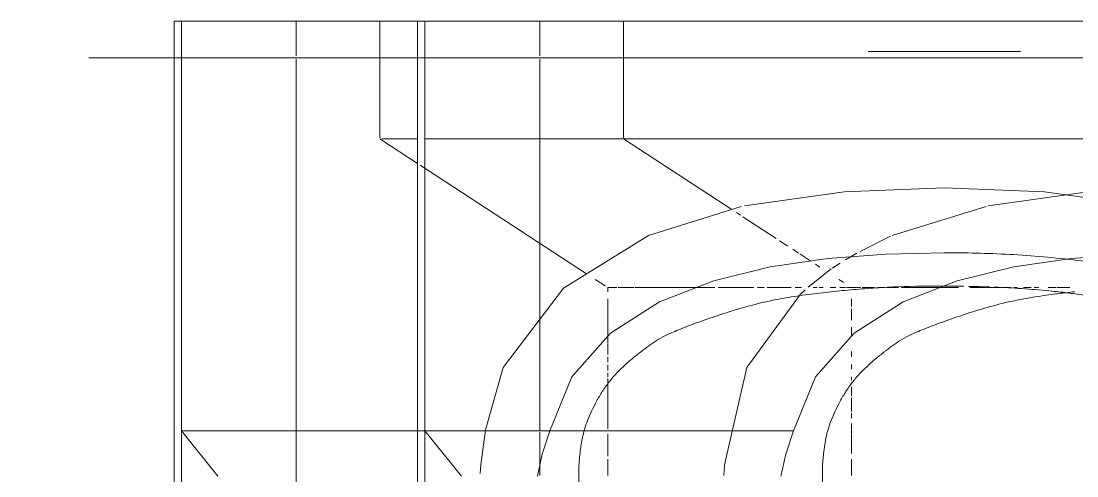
# Model space of a CAD drawing. Header units: millimetres. Extents: x -4000 to 187956, y -58990 to 162485.
# Drawn here: x 3397.9 to 3744.6, y 81273.4 to 81422.7 of the extents above; entities that cross this region are included whole.
import ezdxf

# ---------------------------------------------------------------- set-up
doc = ezdxf.new("R2010")
doc.units = ezdxf.units.MM
doc.linetypes.add('Grid Line 12_5mm', pattern=[2150, 1250, -300, 300, -300])
doc.layers.add('P-SANR-FIXT', color=6, linetype='Continuous', lineweight=9)
doc.layers.add('S-GRID', color=1, linetype='Continuous', lineweight=30)

# ---------------------------------------------------------------- blocks, each defined once
blk = doc.blocks.new('WCPan-SquattingPan-Vitra-ArkitektSeries-5952 - CMPX502N-V886-FFS - TANG 1')
at = {"layer": 'P-SANR-FIXT', "color": 252}
for p, q in [((-212.88, 212.38), (-252.96, 212.38)), ((-212.88, 200.95), (-212.88, 212.38)), ((-212.88, 212.38), (-185.38, 212.38)), ((-185.38, 212.38), (-185.38, 174.12)), ((-172.96, 212.38), (-185.38, 212.38)), ((-212.88, 38.12), (-212.88, 199.94)), ((-185.38, 173.73), (-172.96, 165.64)), ((-172.96, 173.73), (-184.71, 173.73))]:
    blk.add_line(p, q, dxfattribs=at)
at = {"layer": 'P-SANR-FIXT', "color": 250}
for p, q in [((-252.96, 212.38), (-250.56, 212.38)), ((-252.96, 212.38), (-252.96, -390.25)), ((250.56, 212.38), (-250.56, 212.38)), ((-250.56, 212.38), (-250.56, 77.95)), ((-238.61, 63.05), (-250.56, 77.95)), ((-250.56, 77.95), (-250.56, -314.32)), ((-250.56, 77.95), (-129.51, 77.95))]:
    blk.add_line(p, q, dxfattribs=at)
at = {"layer": 'P-SANR-FIXT', "color": 253}
for p, q in [((-23.55, 212.38), (-172.96, 212.38)), ((25, 212.38), (-25, 212.38)), ((25, 212.38), (-25, 212.38)), ((56.45, 212.38), (25, 212.38)), ((-25, 202.38), (25, 202.38)), ((-25, 202.38), (25, 202.38)), ((185.5, 173.73), (-170.56, 173.73)), ((-172.11, 165.09), (-117.46, 129.49)), ((-110.49, 93.56), (-110.49, 78.62)), ((-110.49, 76.98), (-110.49, 69.62)), ((-110.49, 68.7), (-110.49, 63.24))]:
    blk.add_line(p, q, dxfattribs=at)
at = {"layer": 'P-SANR-FIXT', "color": 254}
for p, q in [((25, 212.38), (-23.55, 212.38)), ((-114.63, 127.65), (-113.05, 126.62)), ((-112.87, 126.5), (-111.36, 125.51)), ((-110.49, 124.95), (-110.49, 123.57)), ((-110.49, 124.95), (-107.53, 124.95)), ((-107.06, 124.95), (-102.01, 124.95)), ((-101.59, 124.95), (-75.34, 124.95)), ((-74.25, 124.95), (-62.52, 124.95)), ((-61.38, 124.95), (-59.19, 124.95)), ((-58.16, 124.95), (-50.27, 124.95)), ((-49.02, 124.95), (-46.95, 124.95)), ((-43.04, 124.95), (-41.72, 124.95)), ((-41.1, 124.95), (-39.79, 124.95)), ((-37.45, 124.95), (-35.64, 124.95)), ((-34.35, 124.95), (-32.45, 124.95)), ((-32.17, 124.95), (-27.53, 124.95)), ((-27.01, 124.95), (-22.9, 124.95)), ((-21.59, 124.95), (-19.83, 124.95)), ((-18.93, 124.95), (-15.07, 124.95)), ((-14.16, 124.95), (-12.54, 124.95)), ((-12.54, 124.95), (-1.5, 124.95)), ((-1.18, 124.95), (4.66, 124.95)), ((8.34, 124.95), (10.49, 124.95)), ((10.49, 124.95), (13.84, 124.95)), ((14.05, 124.95), (16.22, 124.95)), ((16.46, 124.95), (18.61, 124.95)), ((19.02, 124.95), (21.58, 124.95)), ((22.83, 124.95), (24.06, 124.95)), ((26.05, 124.95), (28.47, 124.95)), ((29.53, 124.95), (30.98, 124.95)), ((34.09, 124.95), (36.64, 124.95)), ((36.96, 124.95), (41.26, 124.95)), ((-110.49, 121.25), (-110.49, 109)), ((-110.49, 108.75), (-110.49, 106.65)), ((-110.49, 106.37), (-110.49, 102.94)), ((-110.49, 102.26), (-110.49, 100.47)), ((-110.49, 99.61), (-110.49, 97.69)), ((-110.49, 96.94), (-110.49, 95.68)), ((-110.49, 95.08), (-110.49, 93.56))]:
    blk.add_line(p, q, dxfattribs=at)
at = {"layer": 'P-SANR-FIXT', "color": 253, "flags": 128}
for points in [[(-65.64, 151.75), (-32.88, 156.4), (0, 157.68)], [(0, 157.68), (32.87, 156.4), (65.64, 151.75), (79.47, 148.32)], [(-150.72, 78.25), (-144.85, 98.72), (-125.05, 124.81), (-97.11, 142.05), (-66.72, 151.51)], [(-152.42, 63.97), (-152.19, 66.81), (-150.72, 78.25)]]:
    blk.add_lwpolyline(points, dxfattribs=at)
at = {"layer": 'P-SANR-FIXT', "color": 250, "flags": 128}
for points in [[(0, 136.38), (-19.05, 135.95), (-38.22, 134.5), (-57.15, 131.73), (-75.73, 127.21), (-93.56, 120.23), (-109.64, 109.96), (-122.31, 95.64), (-129.51, 77.95)], [(-129.51, 77.95), (-132.07, 70.29), (-133.65, 63.06)]]:
    blk.add_lwpolyline(points, dxfattribs=at)
at = {"layer": 'P-SANR-FIXT', "color": 250}
for points, knots in [([(129.51, 77.95), (128.74, 81.46), (127.07, 86.68), (123.84, 93.23), (120.89, 97.97), (117.48, 102.37), (112.51, 107.69), (105.49, 113.48), (96.06, 119.21), (86.05, 123.75), (75.88, 127.3), (65.19, 130.16), (54.55, 132.3), (43.7, 133.93), (32.53, 135.12), (17.68, 136.15), (6.8, 136.38), (0, 136.38)], [0, 0, 0, 0, 0.071429, 0.107143, 0.142857, 0.178571, 0.214286, 0.285714, 0.357143, 0.428571, 0.5, 0.571429, 0.642857, 0.714286, 0.785714, 0.857143, 1, 1, 1, 1]), ([(40.28, 123.24), (41.22, 123.12), (45.06, 122.64), (51.71, 121.64), (60.17, 120.01), (68.57, 117.97), (76.78, 115.45), (84.8, 112.37), (91.35, 109.16), (96.35, 106.18), (99.91, 103.74), (103.38, 100.99), (107.85, 96.84), (112.84, 90.74), (116.21, 84.15), (117.97, 79.09), (118.88, 75.48), (119.45, 72.3), (119.77, 69.47), (119.93, 66.83), (119.98, 64.71), (119.99, 63.03), (119.99, 62.01), (119.98, 61.16), (119.97, 60.06), (119.93, 58.25), (119.86, 55.26), (119.75, 51.42), (119.64, 47.54), (119.53, 44.03), (119.42, 40.71), (119.29, 36.98), (119.11, 31.92), (118.92, 26.93), (118.73, 22.47), (118.58, 19.03), (118.44, 16.16), (118.31, 13.45), (118.19, 10.96), (118.07, 8.66), (117.96, 6.69), (117.85, 4.57), (117.69, 1.79), (117.49, -1.72), (117.23, -5.98), (116.95, -10.31), (116.66, -14.74), (116.26, -20.61), (115.51, -30.84), (114.35, -45.2), (112.27, -68.07), (109.21, -96.69), (105.5, -125.36), (102.12, -148.02), (99.36, -165), (96.36, -181.94), (93.51, -196.84), (91.28, -207.81), (89.79, -214.88), (88.65, -220.17), (87.48, -225.47), (86.49, -229.85), (85.66, -233.44), (84.91, -236.67), (84.11, -240.05), (83.22, -243.76), (82.25, -247.78), (81.22, -251.94), (80.18, -256.07), (79.26, -259.65), (78.18, -263.8), (76.91, -268.61), (75.82, -272.63), (74.96, -275.78), (74.1, -278.92), (73.15, -282.36), (72.21, -285.67), (71.41, -288.37), (70.37, -291.52), (69.25, -294.43), (68.05, -296.98), (67.13, -298.69), (66.09, -300.32), (64.44, -302.55), (61.91, -305.27), (58.14, -308.26), (54.39, -310.43), (51.04, -311.95), (47.42, -313.32), (43.15, -314.51), (39.85, -315.1), (38.38, -315.31)], [0.068767, 0.068767, 0.068767, 0.068767, 0.0735294, 0.0882353, 0.1029412, 0.1176471, 0.1323529, 0.1470588, 0.1617647, 0.1691176, 0.1764706, 0.1838235, 0.1911765, 0.2058824, 0.2205882, 0.2279412, 0.2352941, 0.2426471, 0.25, 0.2573529, 0.2647059, 0.2683824, 0.2720588, 0.2738971, 0.2757353, 0.2794118, 0.2830882, 0.2867647, 0.2904412, 0.2922794, 0.2941176, 0.2977941, 0.3014706, 0.3088235, 0.3161765, 0.3235294, 0.3308824, 0.3382353, 0.3455882, 0.3492647, 0.3529412, 0.3566176, 0.3602941, 0.3676471, 0.375, 0.3823529, 0.3897059, 0.3970588, 0.4117647, 0.4411765, 0.4705882, 0.5294118, 0.5882353, 0.6176471, 0.6470588, 0.6764706, 0.7058824, 0.7242647, 0.7334559, 0.7426471, 0.7518382, 0.7610294, 0.765625, 0.7702206, 0.7794118, 0.7886029, 0.7977941, 0.8069853, 0.8115809, 0.8161765, 0.8207721, 0.8253676, 0.8299632, 0.832261, 0.8345588, 0.8391544, 0.84375, 0.8483456, 0.8529412, 0.8621324, 0.8667279, 0.8713235, 0.8759191, 0.8805147, 0.8897059, 0.8988971, 0.9080882, 0.9126838, 0.9172794, 0.9264706, 0.9340926, 0.9340926, 0.9340926, 0.9340926])]:
    blk.add_open_spline(points, degree=3, knots=knots, dxfattribs=at)
at = {"layer": 'P-SANR-FIXT', "color": 252}
for points, knots in [([(-117.17, 81.34), (-116.78, 82.34), (-115.87, 84.42), (-114.24, 87.67), (-112.35, 90.87), (-110.28, 93.84), (-107.97, 96.54), (-105.41, 99.11), (-103.13, 101.12), (-101.25, 102.65), (-100.05, 103.57), (-99.12, 104.27), (-98.24, 104.94), (-96.78, 106.05), (-94.76, 107.48), (-91.77, 109.17), (-87.62, 111.02), (-81.64, 113.31), (-74.48, 115.82), (-68.07, 117.83), (-62.99, 119.24), (-59.33, 120.14), (-55.74, 120.91), (-50.87, 121.81), (-44.72, 122.74), (-37.27, 123.6), (-29.83, 124.31), (-22.41, 124.89), (-12.58, 125.39), (-5.2, 125.49), (-0.31, 125.43)], [-0.2857143, -0.2857143, -0.2857143, -0.2857143, -0.2738095, -0.2619048, -0.25, -0.2380952, -0.2261905, -0.2142857, -0.202381, -0.1964286, -0.1904762, -0.1875, -0.1845238, -0.1785714, -0.1666667, -0.1547619, -0.1428571, -0.1309524, -0.1190476, -0.1071429, -0.1011905, -0.0952381, -0.0892857, -0.0833333, -0.0714286, -0.0595238, -0.047619, -0.0357143, -0.0238095, -0.0004914, -0.0004914, -0.0004914, -0.0004914]), ([(16.34, 125.11), (16.48, 125.1), (19.5, 124.98), (25.48, 124.65), (31.4, 124.17), (34.34, 123.88)], [0.02870651, 0.02870651, 0.02870651, 0.02870651, 0.02941176, 0.04411765, 0.05882353, 0.05882353, 0.05882353, 0.05882353]), ([(-119.72, 69.86), (-119.66, 70.34), (-119.54, 71.34), (-119.29, 73.25), (-118.9, 75.6), (-118.22, 78.41), (-117.56, 80.34), (-117.17, 81.34)], [-0.33333333, -0.33333333, -0.33333333, -0.33333333, -0.32738095, -0.32142857, -0.30952381, -0.29761905, -0.28571429, -0.28571429, -0.28571429, -0.28571429]), ([(-120.04, 64.43), (-120.04, 64.54), (-120.04, 65.54), (-120, 66.8), (-119.87, 68.43), (-119.77, 69.37), (-119.72, 69.86)], [-0.35867664, -0.35867664, -0.35867664, -0.35867664, -0.35714286, -0.3452381, -0.33928571, -0.33333333, -0.33333333, -0.33333333, -0.33333333]), ([(-119.95, 59.07), (-119.97, 60.08), (-120.01, 62.05), (-120.03, 63.53), (-120.04, 64.27)], [-0.37694065, -0.37694065, -0.37694065, -0.37694065, -0.36904762, -0.35939518, -0.35939518, -0.35939518, -0.35939518])]:
    blk.add_open_spline(points, degree=3, knots=knots, dxfattribs=at)
for points in [[(0, 125.43), (2.1, 125.43), (4.25, 125.41), (6.43, 125.38)], [(7.97, 125.36), (10.24, 125.31), (12.55, 125.25), (14.88, 125.16)], [(34.64, 123.85), (36.53, 123.67), (38.41, 123.46), (40.28, 123.24)]]:
    blk.add_open_spline(points, degree=3, dxfattribs=at)
blk = doc.blocks.new('CMF2_NHAXUONG_A_rvt-1-FFS - TANG 1')
at = {"layer": 'P-SANR-FIXT', "color": 253}
for p, q in [((3568.15, 81422.65), (3528.08, 81422.65)), ((3568.15, 81411.22), (3568.15, 81422.65)), ((3568.15, 81422.65), (3595.66, 81422.65)), ((3595.66, 81422.65), (3595.66, 81384.4)), ((3677.48, 81422.65), (3595.66, 81422.65)), ((3757.48, 81422.65), (3726.04, 81422.65)), ((3568.15, 81288.22), (3568.15, 81410.21)), ((3595.66, 81384.01), (3631.22, 81360.84)), ((3953.3, 81384.01), (3596.32, 81384.01)), ((3683.92, 81352.32), (3714.73, 81361.87)), ((3673.35, 81347.08), (3683.37, 81352.07)), ((3668.56, 81344.32), (3672.3, 81346.5)), ((3656.35, 81335.41), (3663.92, 81341.33)), ((3664.24, 81341.55), (3666.78, 81343.22)), ((3653.85, 81333.08), (3655.31, 81334.47)), ((3670.54, 81302.62), (3670.54, 81299.69)), ((3670.54, 81299.19), (3670.54, 81294.59)), ((3670.54, 81293.98), (3670.54, 81292.34)), ((3670.54, 81290.65), (3670.54, 81288.9)), ((3670.54, 81288.7), (3670.54, 81287.26)), ((3568.15, 81276.84), (3568.15, 81287.76)), ((3670.54, 81286.99), (3670.54, 81280.74)), ((3670.54, 81278.97), (3670.54, 81273.51)), ((3568.15, 81273.54), (3568.15, 81276.84))]:
    blk.add_line(p, q, dxfattribs=at)
at = {"layer": 'P-SANR-FIXT', "color": 252}
for p, q in [((3528.08, 81422.65), (3530.48, 81422.65)), ((3528.08, 81422.65), (3528.08, 81248.4)), ((3530.48, 81288.22), (3530.48, 81248.4))]:
    blk.add_line(p, q, dxfattribs=at)
at = {"layer": 'P-SANR-FIXT', "color": 250}
for p, q in [((4031.59, 81422.65), (3530.48, 81422.65)), ((3530.48, 81422.65), (3530.48, 81288.22)), ((3542.43, 81273.33), (3530.48, 81288.22)), ((3530.48, 81288.22), (3571.53, 81288.22)), ((3571.53, 81288.22), (3651.53, 81288.22))]:
    blk.add_line(p, q, dxfattribs=at)
at = {"layer": 'P-SANR-FIXT', "color": 254}
for p, q in [((3726.04, 81422.65), (3677.48, 81422.65)), ((3632.8, 81359.81), (3634.07, 81358.98)), ((3634.87, 81358.46), (3645.78, 81351.36)), ((3646.95, 81350.59), (3649.62, 81348.86)), ((3651.27, 81347.78), (3653.2, 81346.52)), ((3653.61, 81346.26), (3657.16, 81343.94)), ((3658.7, 81342.94), (3660.2, 81341.96)), ((3666.4, 81337.92), (3667.99, 81336.89)), ((3670.8, 81335.22), (3673.51, 81335.22)), ((3674.03, 81335.22), (3678.14, 81335.22)), ((3679.44, 81335.22), (3681.2, 81335.22)), ((3682.1, 81335.22), (3685.97, 81335.22)), ((3686.88, 81335.22), (3688.49, 81335.22)), ((3688.49, 81335.22), (3699.53, 81335.22)), ((3699.86, 81335.22), (3705.7, 81335.22)), ((3709.38, 81335.22), (3711.52, 81335.22)), ((3711.52, 81335.22), (3714.88, 81335.22)), ((3715.09, 81335.22), (3717.26, 81335.22)), ((3717.49, 81335.22), (3719.64, 81335.22)), ((3720.05, 81335.22), (3722.62, 81335.22)), ((3723.87, 81335.22), (3725.09, 81335.22)), ((3727.09, 81335.22), (3729.51, 81335.22)), ((3730.57, 81335.22), (3732.01, 81335.22)), ((3735.13, 81335.22), (3737.68, 81335.22)), ((3738, 81335.22), (3742.29, 81335.22)), ((3670.54, 81331.52), (3670.54, 81329.05)), ((3670.54, 81328.27), (3670.54, 81324.57)), ((3670.54, 81322.27), (3670.54, 81319.27)), ((3670.54, 81314.23), (3670.54, 81312.53)), ((3670.54, 81310.02), (3670.54, 81308.44)), ((3670.54, 81305.96), (3670.54, 81304.79))]:
    blk.add_line(p, q, dxfattribs=at)
at = {"layer": 'P-SANR-FIXT', "color": 253, "flags": 128}
blk.add_lwpolyline([(3715.4, 81362.02), (3748.16, 81366.67), (3781.04, 81367.95)], dxfattribs=at)
at = {"layer": 'P-SANR-FIXT', "color": 250, "flags": 128}
for points in [[(3781.04, 81346.65), (3761.99, 81346.23), (3742.82, 81344.77), (3723.89, 81342), (3705.31, 81337.48), (3687.48, 81330.51), (3671.39, 81320.23), (3658.73, 81305.92), (3651.53, 81288.22)], [(3651.53, 81288.22), (3648.96, 81280.56), (3647.39, 81273.33)]]:
    blk.add_lwpolyline(points, dxfattribs=at)
at = {"layer": 'P-SANR-FIXT', "color": 252, "flags": 128}
blk.add_lwpolyline([(3628.58, 81273.55), (3628.85, 81277.08), (3636.19, 81308.99), (3653.85, 81333.08)], dxfattribs=at)
at = {"layer": 'P-SANR-FIXT', "color": 252}
blk.add_open_spline([(3741.08, 81333.55), (3741.97, 81333.65), (3742.87, 81333.75), (3743.77, 81333.85)], degree=3, dxfattribs=at)
at = {"layer": 'P-SANR-FIXT', "color": 250}
blk.add_open_spline([(3738.67, 80895.7), (3737.44, 80895.96), (3734.93, 80896.54), (3731.94, 80897.5), (3729.52, 80898.49), (3727.76, 80899.33), (3725.99, 80900.34), (3723.63, 80901.91), (3720.76, 80904.16), (3718.19, 80906.51), (3716.65, 80908.05), (3715.86, 80908.87), (3715.31, 80909.46), (3714.82, 80910.02), (3714.23, 80910.77), (3713.37, 80912.05), (3712.69, 80913.45), (3712.17, 80914.79), (3711.89, 80915.6), (3711.66, 80916.23), (3711.5, 80916.69), (3711.35, 80917.07), (3711.23, 80917.37), (3711.1, 80917.66), (3710.95, 80918.02), (3710.73, 80918.55), (3710.49, 80919.15), (3710.26, 80919.82), (3710.05, 80920.47), (3709.85, 80921.12), (3709.65, 80921.83), (3709.43, 80922.59), (3709.15, 80923.55), (3708.9, 80924.36), (3708.73, 80924.83), (3708.58, 80925.25), (3708.41, 80925.79), (3708.16, 80926.64), (3707.8, 80927.97), (3707.35, 80929.65), (3706.89, 80931.43), (3706.48, 80933.02), (3706.02, 80934.79), (3705.34, 80937.25), (3704.03, 80941.96), (3701.78, 80949.95), (3699.15, 80960.09), (3696.87, 80969.8), (3695.12, 80977.87), (3693.2, 80987.16), (3691.03, 80997.74), (3688.73, 81009.24), (3686.35, 81021.39), (3683.98, 81033.9), (3681.69, 81046.48), (3679.91, 81056.77), (3678.6, 81064.78), (3677.69, 81070.57), (3676.83, 81076.36), (3675.71, 81084.34), (3674.36, 81094.56), (3672.85, 81107.01), (3670.98, 81123.45), (3668.92, 81143.01), (3666.9, 81162.59), (3665.57, 81176.24), (3664.97, 81184.51), (3664.62, 81190.24), (3664.39, 81194.36), (3664.2, 81197.84), (3664.03, 81200.78), (3663.88, 81203.12), (3663.73, 81205.51), (3663.54, 81208.64), (3663.32, 81212.48), (3663.07, 81216.99), (3662.77, 81222.85), (3662.44, 81229.98), (3662.09, 81238.11), (3661.76, 81246.31), (3661.47, 81254.44), (3661.25, 81261.83), (3661.11, 81268.02), (3661.03, 81272.26), (3660.98, 81275.13), (3661.04, 81277.07), (3661.17, 81278.71), (3661.32, 81280.11), (3661.49, 81281.62), (3661.75, 81283.53), (3662.14, 81285.87), (3662.82, 81288.68), (3663.81, 81291.58), (3665.17, 81294.7), (3666.8, 81297.94), (3668.68, 81301.15), (3670.76, 81304.11), (3673.06, 81306.81), (3675.63, 81309.39), (3677.91, 81311.4), (3679.78, 81312.92), (3680.98, 81313.84), (3681.92, 81314.55), (3682.8, 81315.22), (3684.25, 81316.32), (3686.28, 81317.75), (3689.27, 81319.44), (3693.42, 81321.29), (3699.4, 81323.58), (3706.56, 81326.1), (3712.97, 81328.1), (3718.04, 81329.51), (3721.71, 81330.42), (3725.3, 81331.18), (3730.17, 81332.09), (3735.43, 81332.88), (3739.49, 81333.37), (3741.08, 81333.55)], degree=3, knots=[-0.8915427, -0.8915427, -0.8915427, -0.8915427, -0.8809524, -0.8690476, -0.8630952, -0.8571429, -0.8511905, -0.8452381, -0.8333333, -0.8214286, -0.8154762, -0.8125, -0.8095238, -0.8065476, -0.8035714, -0.797619, -0.7857143, -0.7797619, -0.7738095, -0.7708333, -0.7678571, -0.764881, -0.7633929, -0.7619048, -0.7589286, -0.7559524, -0.75, -0.7440476, -0.7380952, -0.7321429, -0.7261905, -0.7202381, -0.7142857, -0.7083333, -0.702381, -0.6964286, -0.6904762, -0.6845238, -0.6785714, -0.672619, -0.6696429, -0.6666667, -0.6636905, -0.6607143, -0.6547619, -0.6428571, -0.6309524, -0.625, -0.6190476, -0.6130952, -0.6071429, -0.6011905, -0.5952381, -0.5892857, -0.5833333, -0.577381, -0.5744048, -0.5714286, -0.5684524, -0.5654762, -0.5595238, -0.5535714, -0.547619, -0.5357143, -0.5238095, -0.5119048, -0.5, -0.4940476, -0.4880952, -0.4821429, -0.4791667, -0.4761905, -0.4732143, -0.4702381, -0.4642857, -0.4583333, -0.452381, -0.4404762, -0.4285714, -0.4166667, -0.4047619, -0.3928571, -0.3809524, -0.3690476, -0.3571429, -0.3452381, -0.3392857, -0.3333333, -0.327381, -0.3214286, -0.3095238, -0.297619, -0.2857143, -0.2738095, -0.2619048, -0.25, -0.2380952, -0.2261905, -0.2142857, -0.202381, -0.1964286, -0.1904762, -0.1875, -0.1845238, -0.1785714, -0.1666667, -0.1547619, -0.1428571, -0.1309524, -0.1190476, -0.1071429, -0.1011905, -0.0952381, -0.0892857, -0.0833333, -0.0714286, -0.0638297, -0.0638297, -0.0638297, -0.0638297], dxfattribs=at)
at = {"layer": 'S-GRID', "linetype": 'Grid Line 12_5mm', "lineweight": 9}
blk.add_line((-879.93, 81410.56), (183585.41, 81410.56), dxfattribs=at)
at = {"layer": 'P-SANR-FIXT', "color": 250, "lineweight": 9}
blk.add_blockref('WCPan-SquattingPan-Vitra-ArkitektSeries-5952 - CMPX502N-V886-FFS - TANG 1', (3701.04, 81210.27), dxfattribs=at)

msp = doc.modelspace()

# ---------------------------------------------------------------- block references
at = {"lineweight": 5}
msp.add_blockref('CMF2_NHAXUONG_A_rvt-1-FFS - TANG 1', (0, 0), dxfattribs=at)

doc.saveas('drawing.dxf')
